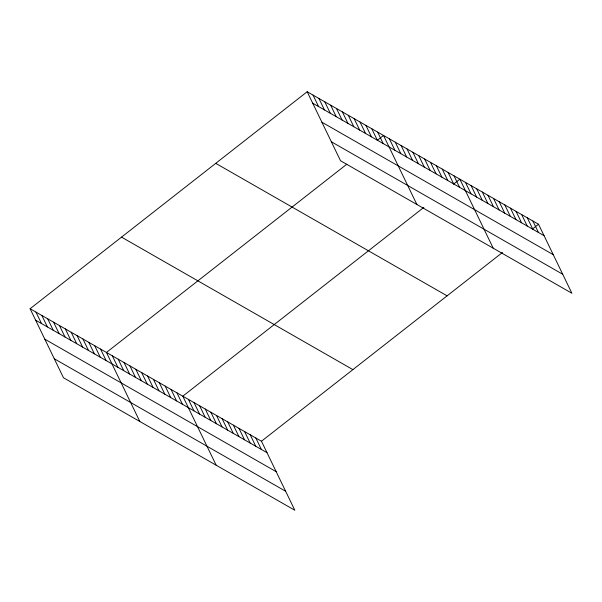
<?xml version="1.0" encoding="UTF-8"?>
<svg xmlns="http://www.w3.org/2000/svg" width="602" height="602" viewBox="0 0 602 602"><rect width="100%" height="100%" fill="white"/><g stroke="black" fill="none" stroke-linecap="round" stroke-linejoin="round"><path stroke-width="0.9" d="M30.1 308.736L261.464 441.236L294.829 510.263L63.473 377.763L30.1 308.736L307.17 91.737L538.527 224.237L571.9 293.264L340.536 160.764L307.17 91.737M346.805 164.211L106.449 352.456L139.822 421.49M377.281 140.341L383.519 135.465L416.885 204.492M423.846 207.397L182.797 396.184L216.171 465.211M453.63 184.069L459.868 179.185L493.234 248.212M261.464 441.236L502.512 252.441M532.296 229.121L538.527 224.237M312.709 103.198L544.073 235.691M321.889 122.198L553.253 254.691M331.356 141.771L562.719 274.264M215.734 163.345L447.098 295.845M121.529 237.128L352.892 369.62M35.638 320.196L267.002 452.689M44.826 339.189L276.183 471.69M54.285 358.769L285.649 491.262M532.913 221.017L538.451 232.477M527.292 217.796L532.83 229.257M521.671 214.583L527.217 226.043M516.057 211.362L521.595 222.823M510.436 208.149L515.974 219.602M504.815 204.928L510.353 216.389M499.201 201.708L504.739 213.168M493.58 198.494L499.118 209.955M487.959 195.274L493.497 206.734M482.345 192.061L487.883 203.514M476.724 188.84L482.262 200.3M471.103 185.619L476.641 197.08M465.489 182.406L471.027 193.859M453.991 175.822L459.537 187.282M448.121 172.458L453.66 183.919M442.244 169.094L447.79 180.555M436.375 165.731L441.913 177.191M430.505 162.367L436.044 173.827M424.628 159.003L430.167 170.464M418.759 155.64L424.297 167.1M412.882 152.276L418.42 163.736M407.012 148.912L412.551 160.373M401.135 145.549L406.674 157.009M395.266 142.192L400.804 153.645M389.389 138.829L394.927 150.282M377.642 132.101L383.181 143.554M371.773 128.738L377.311 140.191M365.896 125.374L371.434 136.827M360.026 122.01L365.565 133.471M354.149 118.647L359.695 130.107M348.28 115.283L353.818 126.744M342.403 111.919L347.948 123.38M336.533 108.556L342.071 120.016M330.664 105.192L336.202 116.653M324.787 101.828L330.325 113.289M318.917 98.465L324.455 109.925M313.04 95.101L318.578 106.562M255.842 438.015L261.381 449.476M250.221 434.794L255.767 446.255M244.608 431.581L250.146 443.042M238.986 428.361L244.525 439.821M233.365 425.147L238.911 436.601M227.752 421.927L233.29 433.387M222.13 418.706L227.669 430.167M216.509 415.493L222.048 426.946M210.896 412.272L216.434 423.733M205.274 409.051L210.813 420.512M199.653 405.838L205.192 417.299M194.04 402.618L199.578 414.078M188.418 399.404L193.957 410.857M176.928 392.82L182.466 404.281M171.051 389.456L176.589 400.917M165.181 386.093L170.72 397.553M159.304 382.729L164.843 394.19M153.435 379.365L158.973 390.826M147.558 376.002L153.104 387.462M141.688 372.638L147.227 384.099M135.811 369.274L141.357 380.735M129.942 365.911L135.48 377.371M124.072 362.547L129.611 374.008M118.195 359.183L123.734 370.644M112.326 355.82L117.864 367.28M100.579 349.1L106.118 360.553M94.702 345.736L100.241 357.189M88.833 342.372L94.371 353.825M82.956 339.009L88.494 350.462M77.086 335.645L82.624 347.098M71.209 332.281L76.747 343.734M65.34 328.918L70.878 340.378M59.463 325.554L65.001 337.015M53.593 322.19L59.131 333.651M47.716 318.827L53.262 330.287M41.847 315.463L47.385 326.924M35.969 312.099L41.515 323.56"/></g></svg>
